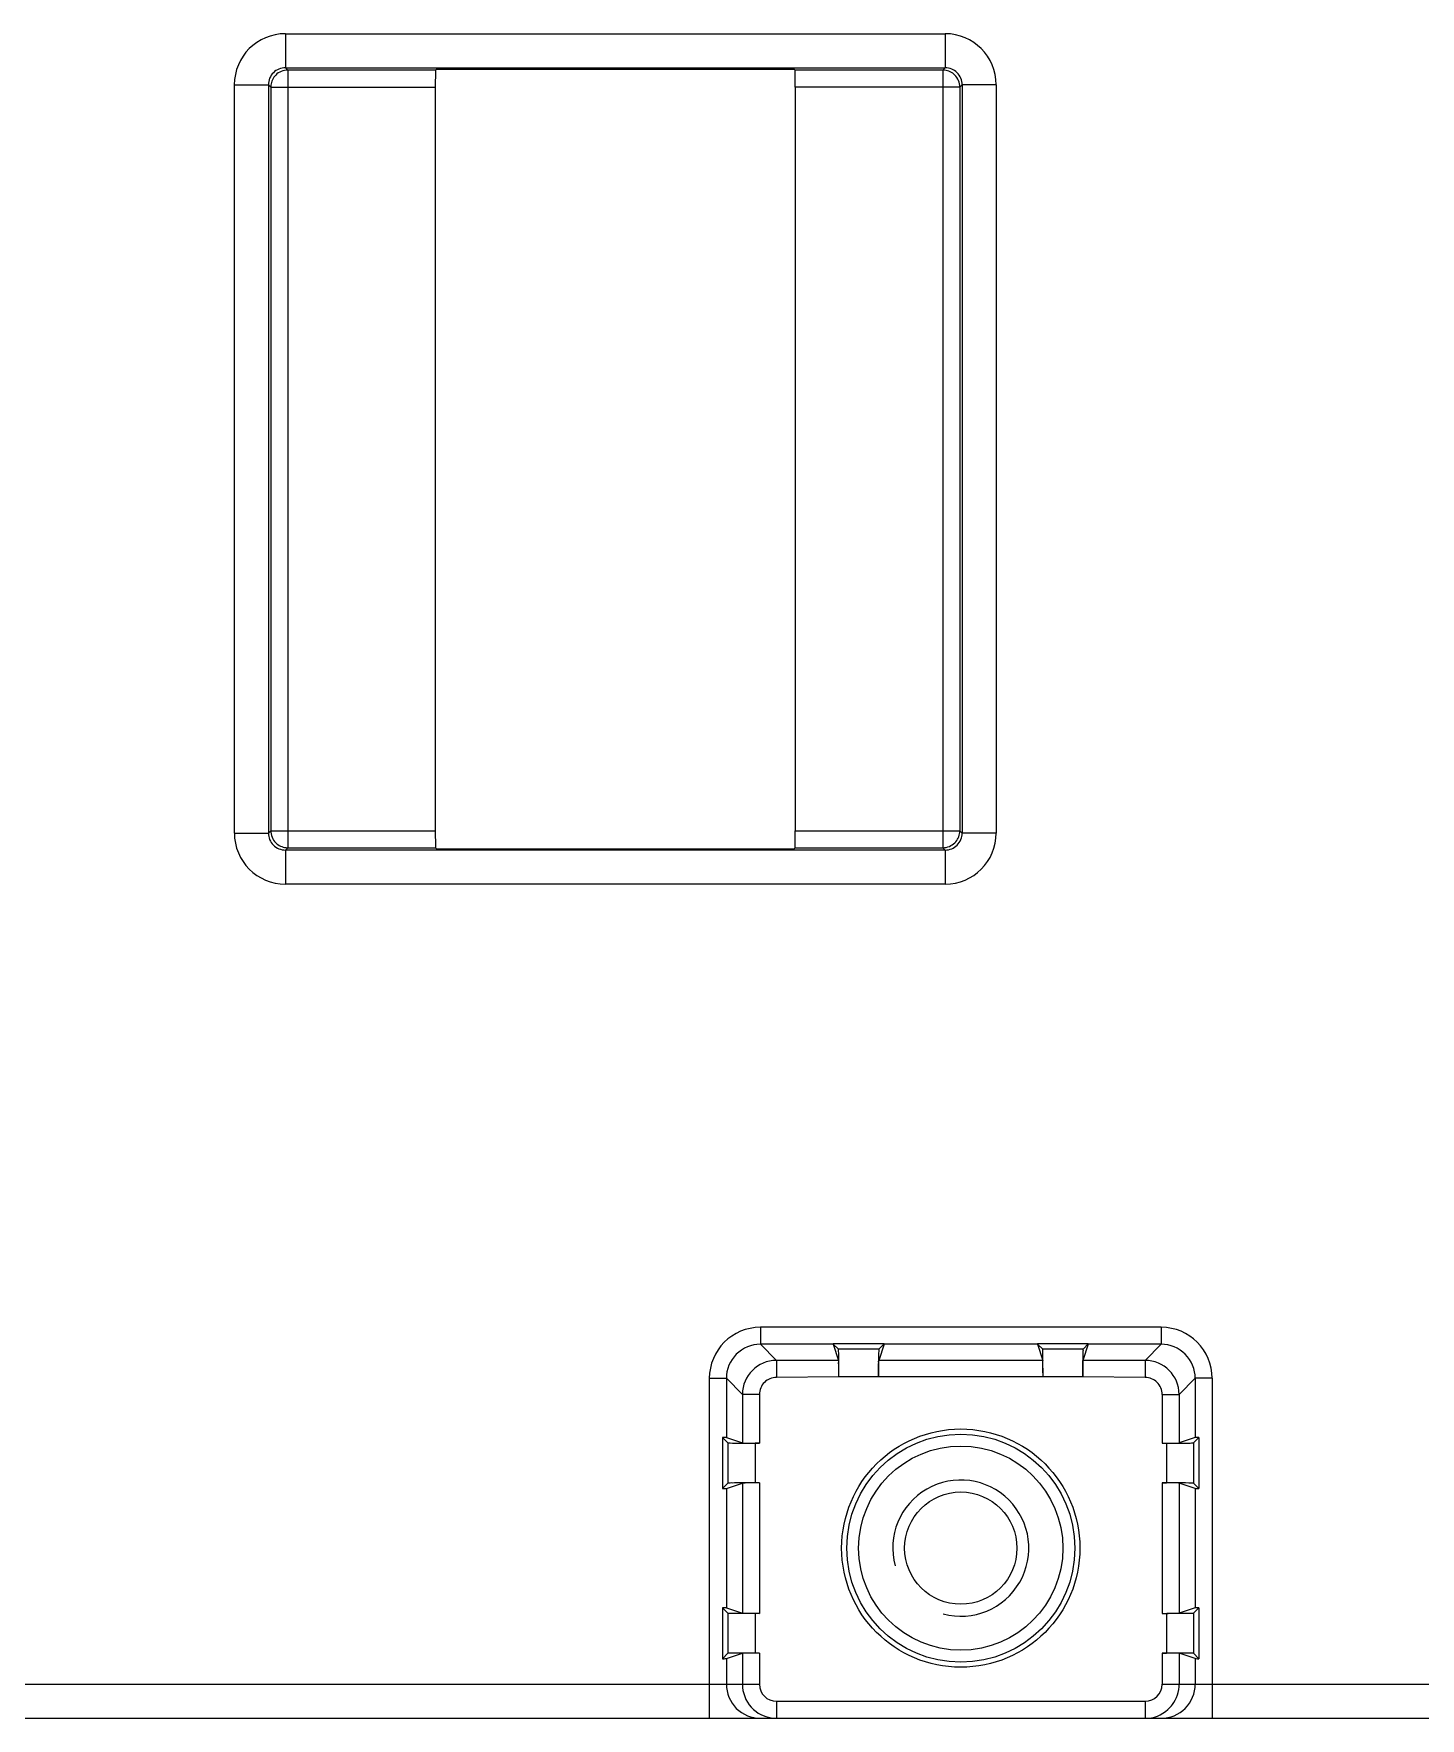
# Model space of a CAD drawing. Header units: millimetres. Extents: x 33157 to 59611, y -29750 to 1750.
# Drawn here: x 55005.77 to 55046.5, y 208.67 to 258.16 of the extents above; entities that cross this region are included whole.
import ezdxf

# ---------------------------------------------------------------- set-up
doc = ezdxf.new("R2010")
doc.units = ezdxf.units.MM
doc.layers.add('layer 1', color=7, linetype='Continuous', lineweight=18)

msp = doc.modelspace()

# ---------------------------------------------------------------- linework, layer by layer
at = {"layer": 'layer 1', "lineweight": 9}
for p, q in [((55013.163, 258.157), (55013.163, 258.157)), ((55013.163, 258.157), (55013.163, 257.157)), ((55032.546, 258.157), (55032.546, 258.157)), ((55032.546, 258.157), (55032.546, 258.157)), ((55032.546, 258.157), (55032.546, 257.157)), ((55013.232, 257.089), (55013.232, 257.089)), ((55013.232, 257.089), (55013.232, 234.243)), ((55017.572, 257.089), (55017.572, 257.089)), ((55017.603, 257.12), (55017.603, 257.12)), ((55028.107, 257.12), (55028.107, 257.12)), ((55032.478, 257.089), (55032.478, 257.089)), ((55032.478, 257.089), (55032.478, 257.089)), ((55032.478, 257.089), (55032.478, 234.243)), ((55032.546, 257.157), (55032.546, 257.157)), ((55032.546, 257.157), (55032.546, 257.157)), ((55011.663, 256.657), (55011.663, 256.657)), ((55011.663, 256.657), (55011.663, 234.675)), ((55012.663, 256.657), (55012.663, 256.657)), ((55012.663, 256.657), (55012.663, 234.675)), ((55012.663, 256.657), (55012.663, 256.657)), ((55012.732, 256.589), (55012.732, 256.589)), ((55012.732, 256.589), (55012.732, 234.743)), ((55017.568, 256.589), (55017.568, 256.589)), ((55017.568, 256.589), (55017.568, 256.589)), ((55017.568, 256.589), (55017.568, 234.743)), ((55028.142, 256.589), (55028.142, 256.589)), ((55028.142, 256.589), (55028.142, 234.743)), ((55032.978, 256.589), (55032.978, 256.589)), ((55032.978, 256.589), (55032.978, 256.589)), ((55032.978, 256.589), (55032.978, 234.743)), ((55033.046, 256.657), (55033.046, 256.657)), ((55033.046, 256.657), (55033.046, 234.675)), ((55033.046, 256.657), (55033.046, 256.657)), ((55034.046, 256.657), (55034.046, 256.657)), ((55034.046, 256.657), (55034.046, 256.657)), ((55034.046, 256.657), (55034.046, 234.675)), ((55012.663, 234.675), (55012.663, 234.675)), ((55012.732, 234.743), (55012.732, 234.743)), ((55017.568, 234.743), (55017.568, 234.743)), ((55032.978, 234.743), (55032.978, 234.743)), ((55034.046, 234.675), (55034.046, 234.675)), ((55013.163, 234.175), (55013.163, 234.175)), ((55013.163, 234.175), (55013.163, 233.175)), ((55013.232, 234.243), (55013.232, 234.243)), ((55017.572, 234.243), (55017.572, 234.243)), ((55028.107, 234.212), (55028.107, 234.212)), ((55028.137, 234.243), (55028.137, 234.243)), ((55032.478, 234.243), (55032.478, 234.243)), ((55032.546, 234.175), (55032.546, 234.175)), ((55032.546, 234.175), (55032.546, 234.175)), ((55032.546, 234.175), (55032.546, 233.175)), ((55032.546, 233.175), (55032.546, 233.175)), ((55027.117, 220.153), (55027.117, 220.153)), ((55027.117, 220.153), (55027.117, 219.653)), ((55038.892, 220.153), (55038.892, 220.153)), ((55038.892, 220.153), (55038.892, 220.153)), ((55038.892, 220.153), (55038.892, 219.653)), ((55029.259, 219.653), (55029.259, 219.653)), ((55030.596, 219.507), (55030.596, 219.507)), ((55030.751, 219.663), (55030.751, 219.663)), ((55030.751, 219.663), (55030.751, 219.663)), ((55030.751, 219.653), (55030.751, 219.653)), ((55035.259, 219.653), (55035.259, 219.653)), ((55036.596, 219.507), (55036.596, 219.507)), ((55036.751, 219.663), (55036.751, 219.663)), ((55036.751, 219.663), (55036.751, 219.663)), ((55036.751, 219.653), (55036.751, 219.653)), ((55038.892, 219.653), (55038.892, 219.653)), ((55038.892, 219.653), (55038.892, 219.653)), ((55027.589, 219.181), (55027.589, 219.181)), ((55027.589, 219.181), (55027.589, 218.681)), ((55029.416, 219.181), (55029.416, 219.181)), ((55035.416, 219.181), (55035.416, 219.181)), ((55038.42, 219.181), (55038.42, 219.181)), ((55038.42, 219.181), (55038.42, 219.181)), ((55038.42, 219.181), (55038.42, 218.681)), ((55025.618, 218.654), (55025.618, 218.654)), ((55025.618, 218.654), (55025.618, 208.666)), ((55026.118, 218.654), (55026.118, 218.654)), ((55026.118, 218.654), (55026.118, 218.654)), ((55026.118, 218.654), (55026.118, 216.912)), ((55029.421, 218.694), (55029.421, 218.694)), ((55036.589, 218.694), (55036.589, 218.694)), ((55039.892, 218.654), (55039.892, 218.654)), ((55039.892, 218.654), (55039.892, 216.912)), ((55039.892, 218.654), (55039.892, 218.654)), ((55040.392, 218.654), (55040.392, 218.654)), ((55040.392, 218.654), (55040.392, 218.654)), ((55040.392, 218.654), (55040.392, 208.666)), ((55026.59, 218.182), (55026.59, 218.182)), ((55026.59, 218.182), (55026.59, 216.755)), ((55027.089, 218.182), (55027.089, 218.182)), ((55027.089, 218.182), (55027.089, 218.182)), ((55027.089, 218.182), (55027.089, 216.75)), ((55038.92, 218.182), (55038.92, 218.182)), ((55038.92, 218.182), (55038.92, 216.75)), ((55039.42, 218.182), (55039.42, 218.182)), ((55039.42, 218.182), (55039.42, 218.182)), ((55039.42, 218.182), (55039.42, 216.755)), ((55026.006, 216.914), (55026.006, 216.914)), ((55026.006, 216.914), (55026.006, 215.418)), ((55039.892, 216.912), (55039.892, 216.912)), ((55040.003, 216.914), (55040.003, 216.914)), ((55040.003, 216.914), (55040.003, 215.418)), ((55040.003, 216.914), (55040.003, 216.914)), ((55026.164, 216.757), (55026.164, 216.757)), ((55026.164, 216.757), (55026.164, 215.575)), ((55026.964, 216.75), (55026.964, 216.75)), ((55026.964, 216.75), (55026.964, 215.582)), ((55027.089, 216.75), (55027.089, 216.75)), ((55039.046, 216.75), (55039.046, 216.75)), ((55039.046, 216.75), (55039.046, 215.582)), ((55039.046, 216.75), (55039.046, 216.75)), ((55039.846, 216.757), (55039.846, 216.757)), ((55039.846, 216.757), (55039.846, 215.575)), ((55026.118, 215.42), (55026.118, 215.42)), ((55026.118, 215.42), (55026.118, 211.912)), ((55026.164, 215.575), (55026.164, 215.575)), ((55026.59, 215.578), (55026.59, 215.578)), ((55026.59, 215.578), (55026.59, 211.755)), ((55026.59, 215.578), (55026.59, 215.578)), ((55027.089, 215.582), (55027.089, 215.582)), ((55027.089, 215.582), (55027.089, 211.75)), ((55027.089, 215.582), (55027.089, 215.582)), ((55038.92, 215.582), (55038.92, 215.582)), ((55038.92, 215.582), (55038.92, 211.75)), ((55039.046, 215.582), (55039.046, 215.582)), ((55039.42, 215.578), (55039.42, 215.578)), ((55039.42, 215.578), (55039.42, 211.755)), ((55039.892, 215.42), (55039.892, 215.42)), ((55039.892, 215.42), (55039.892, 211.912)), ((55026.006, 211.914), (55026.006, 211.914)), ((55026.006, 211.914), (55026.006, 210.418)), ((55039.892, 211.912), (55039.892, 211.912)), ((55040.003, 211.914), (55040.003, 211.914)), ((55040.003, 211.914), (55040.003, 210.418)), ((55040.003, 211.914), (55040.003, 211.914)), ((55026.164, 211.757), (55026.164, 211.757)), ((55026.164, 211.757), (55026.164, 210.575)), ((55026.964, 211.75), (55026.964, 211.75)), ((55026.964, 211.75), (55026.964, 210.582)), ((55027.089, 211.75), (55027.089, 211.75)), ((55039.046, 211.75), (55039.046, 211.75)), ((55039.046, 211.75), (55039.046, 210.582)), ((55039.046, 211.75), (55039.046, 211.75)), ((55039.846, 211.757), (55039.846, 211.757)), ((55039.846, 211.757), (55039.846, 210.575)), ((55026.118, 210.42), (55026.118, 210.42)), ((55026.118, 210.42), (55026.118, 209.666)), ((55026.164, 210.575), (55026.164, 210.575)), ((55026.59, 210.578), (55026.59, 210.578)), ((55026.59, 210.578), (55026.59, 209.666)), ((55026.59, 210.578), (55026.59, 210.578)), ((55027.089, 210.582), (55027.089, 210.582)), ((55027.089, 210.582), (55027.089, 209.666)), ((55027.089, 210.582), (55027.089, 210.582)), ((55038.92, 210.582), (55038.92, 210.582)), ((55038.92, 210.582), (55038.92, 209.666)), ((55039.046, 210.582), (55039.046, 210.582)), ((55039.42, 210.578), (55039.42, 210.578)), ((55039.42, 210.578), (55039.42, 209.666)), ((55039.892, 210.42), (55039.892, 210.42)), ((55039.892, 210.42), (55039.892, 209.666)), ((55027.089, 209.666), (55027.089, 209.666)), ((55027.59, 209.166), (55027.59, 209.166)), ((55027.59, 209.166), (55027.59, 208.666)), ((55038.42, 209.166), (55038.42, 209.166)), ((55038.42, 209.166), (55038.42, 209.166)), ((55038.42, 209.166), (55038.42, 208.666))]:
    msp.add_line(p, q, dxfattribs=at)
for points in [[(55013.163, 258.157), (55012.335, 258.157), (55011.664, 257.486), (55011.663, 256.657)], [(55013.163, 258.157), (55013.163, 258.157), (55032.546, 258.157), (55032.546, 258.157)], [(55034.046, 256.657), (55034.046, 257.486), (55033.375, 258.157), (55032.546, 258.157)], [(55012.878, 256.943), (55012.8, 256.864), (55012.746, 256.753), (55012.735, 256.643)], [(55013.232, 257.089), (55013.104, 257.089), (55012.968, 257.033), (55012.878, 256.943)], [(55013.163, 257.157), (55013.163, 257.157), (55032.546, 257.157), (55032.546, 257.157)], [(55013.232, 257.089), (55013.232, 257.089), (55013.163, 257.157), (55013.163, 257.157)], [(55017.572, 257.089), (55017.572, 257.089), (55013.232, 257.089), (55013.232, 257.089)], [(55017.603, 257.12), (55017.603, 257.12), (55028.107, 257.12), (55028.107, 257.12)], [(55017.572, 257.089), (55017.57, 257.087), (55017.568, 256.864), (55017.568, 256.589)], [(55017.572, 257.089), (55017.572, 257.089), (55017.603, 257.12), (55017.603, 257.12)], [(55028.137, 257.089), (55028.137, 257.089), (55028.107, 257.12), (55028.107, 257.12)], [(55032.478, 257.089), (55032.478, 257.089), (55028.137, 257.089), (55028.137, 257.089)], [(55028.142, 256.589), (55028.142, 256.864), (55028.14, 257.087), (55028.137, 257.089)], [(55032.546, 257.157), (55032.546, 257.157), (55032.478, 257.089), (55032.478, 257.089)], [(55032.531, 257.086), (55032.514, 257.088), (55032.496, 257.089), (55032.478, 257.089)], [(55032.832, 256.943), (55032.753, 257.021), (55032.642, 257.074), (55032.531, 257.086)], [(55032.978, 256.589), (55032.978, 256.717), (55032.922, 256.853), (55032.832, 256.943)], [(55011.663, 256.657), (55011.663, 256.657), (55012.663, 256.657), (55012.663, 256.657)], [(55012.732, 256.589), (55012.732, 256.589), (55012.663, 256.657), (55012.663, 256.657)], [(55012.732, 256.589), (55012.732, 256.589), (55017.568, 256.589), (55017.568, 256.589)], [(55012.735, 256.643), (55012.733, 256.625), (55012.732, 256.607), (55012.732, 256.589)], [(55032.978, 256.589), (55032.978, 256.589), (55028.142, 256.589), (55028.142, 256.589)], [(55033.046, 256.657), (55033.046, 256.657), (55032.978, 256.589), (55032.978, 256.589)], [(55034.046, 256.657), (55034.046, 256.657), (55033.046, 256.657), (55033.046, 256.657)], [(55011.663, 234.675), (55011.663, 234.675), (55012.663, 234.675), (55012.663, 234.675)], [(55011.664, 234.675), (55011.664, 233.846), (55012.335, 233.175), (55013.163, 233.175)], [(55012.732, 234.743), (55012.732, 234.743), (55012.663, 234.675), (55012.663, 234.675)], [(55012.732, 234.743), (55012.732, 234.743), (55017.568, 234.743), (55017.568, 234.743)], [(55012.732, 234.743), (55012.732, 234.615), (55012.788, 234.48), (55012.878, 234.389)], [(55017.568, 234.743), (55017.568, 234.468), (55017.57, 234.245), (55017.572, 234.243)], [(55028.142, 234.743), (55028.142, 234.743), (55032.978, 234.743), (55032.978, 234.743)], [(55028.137, 234.243), (55028.14, 234.245), (55028.142, 234.468), (55028.142, 234.743)], [(55032.546, 233.175), (55033.375, 233.175), (55034.046, 233.846), (55034.046, 234.675)], [(55032.832, 234.389), (55032.91, 234.468), (55032.963, 234.579), (55032.975, 234.69)], [(55032.975, 234.69), (55032.977, 234.707), (55032.978, 234.725), (55032.978, 234.743)], [(55032.978, 234.743), (55032.978, 234.743), (55033.046, 234.675), (55033.046, 234.675)], [(55034.046, 234.675), (55034.046, 234.675), (55033.046, 234.675), (55033.046, 234.675)], [(55012.878, 234.389), (55012.957, 234.311), (55013.068, 234.258), (55013.178, 234.246)], [(55032.546, 234.175), (55032.546, 234.175), (55013.163, 234.175), (55013.163, 234.175)], [(55013.232, 234.243), (55013.232, 234.243), (55013.163, 234.175), (55013.163, 234.175)], [(55013.178, 234.246), (55013.196, 234.244), (55013.214, 234.243), (55013.232, 234.243)], [(55013.232, 234.243), (55013.232, 234.243), (55017.572, 234.243), (55017.572, 234.243)], [(55017.603, 234.212), (55017.603, 234.212), (55028.107, 234.212), (55028.107, 234.212)], [(55017.572, 234.243), (55017.572, 234.243), (55017.603, 234.212), (55017.603, 234.212)], [(55028.137, 234.243), (55028.137, 234.243), (55028.107, 234.212), (55028.107, 234.212)], [(55028.137, 234.243), (55028.137, 234.243), (55032.478, 234.243), (55032.478, 234.243)], [(55032.478, 234.243), (55032.606, 234.243), (55032.741, 234.299), (55032.832, 234.389)], [(55032.478, 234.243), (55032.478, 234.243), (55032.546, 234.175), (55032.546, 234.175)], [(55032.546, 233.175), (55032.546, 233.175), (55013.163, 233.175), (55013.163, 233.175)], [(55027.117, 220.153), (55026.289, 220.153), (55025.618, 219.482), (55025.618, 218.654)], [(55038.892, 220.153), (55038.892, 220.153), (55027.117, 220.153), (55027.117, 220.153)], [(55040.392, 218.654), (55040.392, 219.482), (55039.721, 220.153), (55038.892, 220.153)], [(55029.259, 219.653), (55029.259, 219.653), (55027.117, 219.653), (55027.117, 219.653)], [(55027.589, 219.181), (55027.589, 219.181), (55027.117, 219.653), (55027.117, 219.653)], [(55030.751, 219.663), (55030.751, 219.663), (55029.258, 219.663), (55029.258, 219.663)], [(55029.259, 219.662), (55029.259, 219.662), (55029.258, 219.663), (55029.258, 219.663)], [(55029.414, 219.507), (55029.414, 219.507), (55029.259, 219.658), (55029.259, 219.658)], [(55029.259, 219.653), (55029.259, 219.653), (55029.416, 219.181), (55029.416, 219.181)], [(55030.596, 219.507), (55030.596, 219.507), (55029.414, 219.507), (55029.414, 219.507)], [(55030.751, 219.653), (55030.751, 219.653), (55030.593, 219.181), (55030.593, 219.181)], [(55030.596, 219.507), (55030.596, 219.507), (55030.751, 219.663), (55030.751, 219.663)], [(55035.259, 219.653), (55035.259, 219.653), (55030.751, 219.653), (55030.751, 219.653)], [(55036.751, 219.663), (55036.751, 219.663), (55035.258, 219.663), (55035.258, 219.663)], [(55035.259, 219.662), (55035.259, 219.662), (55035.258, 219.663), (55035.258, 219.663)], [(55035.414, 219.507), (55035.414, 219.507), (55035.259, 219.658), (55035.259, 219.658)], [(55035.259, 219.653), (55035.259, 219.653), (55035.416, 219.181), (55035.416, 219.181)], [(55036.596, 219.507), (55036.596, 219.507), (55035.414, 219.507), (55035.414, 219.507)], [(55036.751, 219.653), (55036.751, 219.653), (55036.593, 219.181), (55036.593, 219.181)], [(55036.596, 219.507), (55036.596, 219.507), (55036.751, 219.663), (55036.751, 219.663)], [(55038.892, 219.653), (55038.892, 219.653), (55036.751, 219.653), (55036.751, 219.653)], [(55038.42, 219.181), (55038.42, 219.181), (55038.892, 219.653), (55038.892, 219.653)], [(55027.589, 219.181), (55027.037, 219.181), (55026.59, 218.734), (55026.59, 218.182)], [(55029.416, 219.181), (55029.416, 219.181), (55027.589, 219.181), (55027.589, 219.181)], [(55035.416, 219.181), (55035.416, 219.181), (55030.593, 219.181), (55030.593, 219.181)], [(55038.42, 219.181), (55038.42, 219.181), (55036.593, 219.181), (55036.593, 219.181)], [(55039.42, 218.182), (55039.42, 218.734), (55038.972, 219.181), (55038.42, 219.181)], [(55025.618, 218.654), (55025.618, 218.654), (55026.118, 218.654), (55026.118, 218.654)], [(55026.59, 218.182), (55026.59, 218.182), (55026.118, 218.654), (55026.118, 218.654)], [(55029.421, 218.694), (55029.421, 218.694), (55027.589, 218.681), (55027.589, 218.681)], [(55036.589, 218.694), (55036.589, 218.694), (55029.421, 218.694), (55029.421, 218.694)], [(55038.42, 218.681), (55038.42, 218.681), (55036.589, 218.694), (55036.589, 218.694)], [(55039.42, 218.182), (55039.42, 218.182), (55039.892, 218.654), (55039.892, 218.654)], [(55040.392, 218.654), (55040.392, 218.654), (55039.892, 218.654), (55039.892, 218.654)], [(55027.089, 218.182), (55027.089, 218.182), (55026.59, 218.182), (55026.59, 218.182)], [(55038.92, 218.182), (55038.92, 218.182), (55039.42, 218.182), (55039.42, 218.182)], [(55026.164, 216.757), (55026.164, 216.757), (55026.006, 216.914), (55026.006, 216.914)], [(55026.118, 216.912), (55026.115, 216.913), (55026.076, 216.914), (55026.006, 216.914)], [(55026.118, 216.912), (55026.118, 216.912), (55026.59, 216.755), (55026.59, 216.755)], [(55039.892, 216.912), (55039.892, 216.912), (55039.42, 216.755), (55039.42, 216.755)], [(55039.846, 216.757), (55039.846, 216.757), (55040.003, 216.914), (55040.003, 216.914)], [(55040.003, 216.914), (55039.934, 216.914), (55039.895, 216.913), (55039.892, 216.912)], [(55026.164, 216.757), (55026.168, 216.753), (55026.525, 216.75), (55026.964, 216.75)], [(55026.59, 216.755), (55026.597, 216.752), (55026.818, 216.75), (55027.089, 216.75)], [(55027.089, 216.75), (55027.089, 216.75), (55026.964, 216.75), (55026.964, 216.75)], [(55038.92, 216.75), (55038.92, 216.75), (55039.046, 216.75), (55039.046, 216.75)], [(55026.164, 215.575), (55026.164, 215.575), (55026.006, 215.418), (55026.006, 215.418)], [(55026.006, 215.418), (55026.076, 215.418), (55026.115, 215.419), (55026.118, 215.42)], [(55026.118, 215.42), (55026.118, 215.42), (55026.59, 215.578), (55026.59, 215.578)], [(55027.089, 215.582), (55027.089, 215.582), (55026.964, 215.582), (55026.964, 215.582)], [(55038.92, 215.582), (55038.92, 215.582), (55039.046, 215.582), (55039.046, 215.582)], [(55039.42, 215.578), (55039.413, 215.58), (55039.191, 215.582), (55038.92, 215.582)], [(55039.846, 215.575), (55039.842, 215.579), (55039.485, 215.582), (55039.046, 215.582)], [(55039.892, 215.42), (55039.892, 215.42), (55039.42, 215.578), (55039.42, 215.578)], [(55039.846, 215.575), (55039.846, 215.575), (55040.003, 215.418), (55040.003, 215.418)], [(55039.892, 215.42), (55039.895, 215.419), (55039.934, 215.418), (55040.003, 215.418)], [(55026.164, 211.757), (55026.164, 211.757), (55026.006, 211.914), (55026.006, 211.914)], [(55026.118, 211.912), (55026.115, 211.913), (55026.076, 211.914), (55026.006, 211.914)], [(55026.118, 211.912), (55026.118, 211.912), (55026.59, 211.755), (55026.59, 211.755)], [(55039.892, 211.912), (55039.892, 211.912), (55039.42, 211.755), (55039.42, 211.755)], [(55039.846, 211.757), (55039.846, 211.757), (55040.003, 211.914), (55040.003, 211.914)], [(55040.003, 211.914), (55039.934, 211.914), (55039.895, 211.913), (55039.892, 211.912)], [(55026.164, 211.757), (55026.168, 211.753), (55026.525, 211.75), (55026.964, 211.75)], [(55026.59, 211.755), (55026.597, 211.752), (55026.818, 211.75), (55027.089, 211.75)], [(55027.089, 211.75), (55027.089, 211.75), (55026.964, 211.75), (55026.964, 211.75)], [(55038.92, 211.75), (55038.92, 211.75), (55039.046, 211.75), (55039.046, 211.75)], [(55026.164, 210.575), (55026.164, 210.575), (55026.006, 210.418), (55026.006, 210.418)], [(55026.006, 210.418), (55026.076, 210.418), (55026.115, 210.419), (55026.118, 210.42)], [(55026.118, 210.42), (55026.118, 210.42), (55026.59, 210.578), (55026.59, 210.578)], [(55027.089, 210.582), (55027.089, 210.582), (55026.964, 210.582), (55026.964, 210.582)], [(55038.92, 210.582), (55038.92, 210.582), (55039.046, 210.582), (55039.046, 210.582)], [(55039.42, 210.578), (55039.413, 210.58), (55039.191, 210.582), (55038.92, 210.582)], [(55039.846, 210.575), (55039.842, 210.579), (55039.485, 210.582), (55039.046, 210.582)], [(55039.892, 210.42), (55039.892, 210.42), (55039.42, 210.578), (55039.42, 210.578)], [(55039.846, 210.575), (55039.846, 210.575), (55040.003, 210.418), (55040.003, 210.418)], [(55039.892, 210.42), (55039.895, 210.419), (55039.934, 210.418), (55040.003, 210.418)], [(54993.92, 209.666), (54993.92, 209.666), (55027.089, 209.666), (55027.089, 209.666)], [(55026.118, 209.666), (55026.118, 209.401), (55026.223, 209.147), (55026.41, 208.959)], [(55026.59, 209.666), (55026.59, 209.418), (55026.682, 209.178), (55026.849, 208.994)], [(55027.089, 209.666), (55027.089, 209.39), (55027.313, 209.166), (55027.59, 209.166)], [(55038.42, 209.166), (55038.696, 209.166), (55038.92, 209.39), (55038.92, 209.666)], [(55038.92, 209.666), (55038.92, 209.666), (55072.089, 209.666), (55072.089, 209.666)], [(55039.221, 209.068), (55039.347, 209.236), (55039.42, 209.456), (55039.42, 209.666)], [(55039.599, 208.959), (55039.787, 209.147), (55039.892, 209.401), (55039.892, 209.666)], [(55026.41, 208.959), (55026.598, 208.771), (55026.852, 208.666), (55027.117, 208.666)], [(55026.849, 208.994), (55026.892, 208.946), (55026.94, 208.903), (55026.992, 208.865)], [(55026.992, 208.865), (55027.16, 208.739), (55027.38, 208.666), (55027.59, 208.666)], [(55027.59, 209.166), (55027.59, 209.166), (55038.42, 209.166), (55038.42, 209.166)], [(55038.42, 208.666), (55038.669, 208.666), (55038.908, 208.759), (55039.092, 208.926)], [(55038.892, 208.666), (55039.158, 208.666), (55039.412, 208.771), (55039.599, 208.959)], [(55039.092, 208.926), (55039.14, 208.969), (55039.183, 209.017), (55039.221, 209.068)], [(54903.505, 208.666), (54903.505, 208.666), (55189.504, 208.666), (55189.504, 208.666)]]:
    msp.add_open_spline(points, degree=3, dxfattribs=at)
for points, knots in [([(55013.163, 257.157), (55013.031, 257.157), (55012.904, 257.105), (55012.81, 257.011), (55012.716, 256.917), (55012.663, 256.79), (55012.663, 256.657)], [0, 0, 0, 0, 171312.432656, 171312.432656, 171312.432656, 342624.865312, 342624.865312, 342624.865312, 342624.865312]), ([(55033.046, 256.657), (55033.046, 256.79), (55032.993, 256.917), (55032.9, 257.011), (55032.806, 257.105), (55032.679, 257.157), (55032.546, 257.157)], [0, 0, 0, 0, 171375.085858, 171375.085858, 171375.085858, 342750.171717, 342750.171717, 342750.171717, 342750.171717]), ([(55012.663, 234.675), (55012.663, 234.542), (55012.716, 234.415), (55012.81, 234.321), (55012.904, 234.227), (55013.031, 234.175), (55013.163, 234.175)], [0, 0, 0, 0, 171347.544947, 171347.544947, 171347.544947, 342695.089893, 342695.089893, 342695.089893, 342695.089893]), ([(55032.546, 234.175), (55032.679, 234.175), (55032.806, 234.227), (55032.9, 234.321), (55032.993, 234.415), (55033.046, 234.542), (55033.046, 234.675)], [0, 0, 0, 0, 171410.198184, 171410.198184, 171410.198184, 342820.396367, 342820.396367, 342820.396367, 342820.396367]), ([(55027.117, 219.653), (55026.852, 219.653), (55026.598, 219.548), (55026.41, 219.361), (55026.223, 219.173), (55026.117, 218.919), (55026.118, 218.654)], [0, 0, 0, 0, 171412.868003, 171412.868003, 171412.868003, 342825.736006, 342825.736006, 342825.736006, 342825.736006]), ([(55029.421, 218.694), (55029.421, 218.797), (55029.421, 218.9), (55029.42, 219.003), (55029.42, 219.05), (55029.42, 219.096), (55029.419, 219.143), (55029.419, 219.184), (55029.419, 219.225), (55029.419, 219.266), (55029.418, 219.3), (55029.417, 219.333), (55029.418, 219.367), (55029.418, 219.393), (55029.419, 219.419), (55029.416, 219.443), (55029.415, 219.458), (55029.412, 219.473), (55029.415, 219.49), (55029.416, 219.497), (55029.418, 219.503), (55029.414, 219.507)], [0, 0, 0, 0, 143699.45104, 143699.45104, 143699.45104, 287398.90208, 287398.90208, 287398.90208, 431098.35312, 431098.35312, 431098.35312, 574797.80416, 574797.80416, 574797.80416, 718497.2552, 718497.2552, 718497.2552, 862196.70624, 862196.70624, 862196.70624, 1005896.157281, 1005896.157281, 1005896.157281, 1005896.157281]), ([(55030.596, 219.507), (55030.592, 219.503), (55030.594, 219.497), (55030.595, 219.49), (55030.597, 219.473), (55030.595, 219.458), (55030.593, 219.443), (55030.591, 219.419), (55030.592, 219.393), (55030.592, 219.367), (55030.592, 219.333), (55030.591, 219.3), (55030.591, 219.266), (55030.59, 219.225), (55030.59, 219.184), (55030.59, 219.143), (55030.59, 219.096), (55030.59, 219.05), (55030.589, 219.003), (55030.589, 218.9), (55030.589, 218.797), (55030.589, 218.694)], [0, 0, 0, 0, 143702.726248, 143702.726248, 143702.726248, 287405.452497, 287405.452497, 287405.452497, 431108.178745, 431108.178745, 431108.178745, 574810.904993, 574810.904993, 574810.904993, 718513.631242, 718513.631242, 718513.631242, 862216.35749, 862216.35749, 862216.35749, 1005919.083738, 1005919.083738, 1005919.083738, 1005919.083738]), ([(55035.421, 218.694), (55035.421, 218.797), (55035.421, 218.9), (55035.42, 219.003), (55035.42, 219.05), (55035.42, 219.096), (55035.419, 219.143), (55035.419, 219.184), (55035.419, 219.225), (55035.419, 219.266), (55035.418, 219.3), (55035.417, 219.333), (55035.418, 219.367), (55035.418, 219.393), (55035.419, 219.419), (55035.416, 219.443), (55035.415, 219.458), (55035.412, 219.473), (55035.415, 219.49), (55035.416, 219.497), (55035.418, 219.503), (55035.414, 219.507)], [0, 0, 0, 0, 143715.148418, 143715.148418, 143715.148418, 287430.296836, 287430.296836, 287430.296836, 431145.445255, 431145.445255, 431145.445255, 574860.593673, 574860.593673, 574860.593673, 718575.742091, 718575.742091, 718575.742091, 862290.890509, 862290.890509, 862290.890509, 1006006.038927, 1006006.038927, 1006006.038927, 1006006.038927]), ([(55036.596, 219.507), (55036.592, 219.503), (55036.594, 219.497), (55036.595, 219.49), (55036.597, 219.473), (55036.595, 219.458), (55036.593, 219.443), (55036.591, 219.419), (55036.592, 219.393), (55036.592, 219.367), (55036.592, 219.333), (55036.591, 219.3), (55036.591, 219.266), (55036.59, 219.225), (55036.59, 219.184), (55036.59, 219.143), (55036.59, 219.096), (55036.59, 219.05), (55036.589, 219.003), (55036.589, 218.9), (55036.589, 218.797), (55036.589, 218.694)], [0, 0, 0, 0, 143718.423626, 143718.423626, 143718.423626, 287436.847253, 287436.847253, 287436.847253, 431155.270879, 431155.270879, 431155.270879, 574873.694505, 574873.694505, 574873.694505, 718592.118132, 718592.118132, 718592.118132, 862310.541758, 862310.541758, 862310.541758, 1006028.965384, 1006028.965384, 1006028.965384, 1006028.965384]), ([(55039.892, 218.654), (55039.892, 218.919), (55039.787, 219.173), (55039.599, 219.361), (55039.412, 219.548), (55039.158, 219.653), (55038.892, 219.653)], [0, 0, 0, 0, 171453.928915, 171453.928915, 171453.928915, 342907.857831, 342907.857831, 342907.857831, 342907.857831]), ([(55029.421, 218.694), (55029.421, 218.756), (55029.42, 218.817), (55029.42, 218.879), (55029.42, 218.931), (55029.421, 218.983), (55029.419, 219.035), (55029.418, 219.07), (55029.415, 219.105), (55029.418, 219.141), (55029.419, 219.155), (55029.421, 219.169), (55029.416, 219.181)], [0, 0, 0, 0, 152006.128891, 152006.128891, 152006.128891, 304012.257782, 304012.257782, 304012.257782, 456018.386673, 456018.386673, 456018.386673, 608024.515563, 608024.515563, 608024.515563, 608024.515563]), ([(55030.589, 218.694), (55030.589, 218.756), (55030.59, 218.817), (55030.589, 218.879), (55030.589, 218.931), (55030.588, 218.983), (55030.59, 219.035), (55030.592, 219.07), (55030.594, 219.105), (55030.592, 219.141), (55030.591, 219.155), (55030.589, 219.169), (55030.593, 219.181)], [0, 0, 0, 0, 152009.369724, 152009.369724, 152009.369724, 304018.739448, 304018.739448, 304018.739448, 456028.109172, 456028.109172, 456028.109172, 608037.478896, 608037.478896, 608037.478896, 608037.478896]), ([(55035.421, 218.694), (55035.421, 218.756), (55035.42, 218.817), (55035.42, 218.879), (55035.42, 218.931), (55035.421, 218.983), (55035.419, 219.035), (55035.418, 219.07), (55035.415, 219.105), (55035.418, 219.141), (55035.419, 219.155), (55035.421, 219.169), (55035.416, 219.181)], [0, 0, 0, 0, 152022.735399, 152022.735399, 152022.735399, 304045.470797, 304045.470797, 304045.470797, 456068.206196, 456068.206196, 456068.206196, 608090.941594, 608090.941594, 608090.941594, 608090.941594]), ([(55036.589, 218.694), (55036.589, 218.756), (55036.59, 218.817), (55036.589, 218.879), (55036.589, 218.931), (55036.588, 218.983), (55036.59, 219.035), (55036.592, 219.07), (55036.594, 219.105), (55036.592, 219.141), (55036.591, 219.155), (55036.589, 219.169), (55036.593, 219.181)], [0, 0, 0, 0, 152025.976232, 152025.976232, 152025.976232, 304051.952463, 304051.952463, 304051.952463, 456077.928695, 456077.928695, 456077.928695, 608103.904927, 608103.904927, 608103.904927, 608103.904927]), ([(55027.589, 218.681), (55027.457, 218.682), (55027.33, 218.629), (55027.236, 218.535), (55027.142, 218.441), (55027.089, 218.314), (55027.089, 218.182)], [0, 0, 0, 0, 171417.135057, 171417.135057, 171417.135057, 342834.270115, 342834.270115, 342834.270115, 342834.270115]), ([(55038.92, 218.182), (55038.92, 218.314), (55038.868, 218.441), (55038.774, 218.535), (55038.68, 218.629), (55038.553, 218.682), (55038.42, 218.681)], [0, 0, 0, 0, 171453.095544, 171453.095544, 171453.095544, 342906.191089, 342906.191089, 342906.191089, 342906.191089]), ([(55036.505, 213.666), (55036.505, 215.599), (55034.938, 217.166), (55033.005, 217.166), (55031.072, 217.166), (55029.505, 215.599), (55029.505, 213.666), (55029.505, 211.733), (55031.072, 210.166), (55033.005, 210.166), (55034.938, 210.166), (55036.505, 211.733), (55036.505, 213.666)], [0, 0, 0, 0, 152010.403414, 152010.403414, 152010.403414, 304020.806828, 304020.806828, 304020.806828, 456031.210242, 456031.210242, 456031.210242, 608041.613656, 608041.613656, 608041.613656, 608041.613656]), ([(55036.355, 213.666), (55036.355, 215.516), (55034.855, 217.016), (55033.005, 217.016), (55031.155, 217.016), (55029.655, 215.516), (55029.655, 213.666), (55029.655, 211.816), (55031.155, 210.316), (55033.005, 210.316), (55034.855, 210.316), (55036.355, 211.816), (55036.355, 213.666)], [0, 0, 0, 0, 152010.971595, 152010.971595, 152010.971595, 304021.94319, 304021.94319, 304021.94319, 456032.914785, 456032.914785, 456032.914785, 608043.88638, 608043.88638, 608043.88638, 608043.88638]), ([(55036.005, 213.666), (55036.005, 215.323), (55034.662, 216.666), (55033.005, 216.666), (55031.348, 216.666), (55030.005, 215.323), (55030.005, 213.666), (55030.005, 212.009), (55031.348, 210.666), (55033.005, 210.666), (55034.662, 210.666), (55036.005, 212.009), (55036.005, 213.666)], [0, 0, 0, 0, 152012.297398, 152012.297398, 152012.297398, 304024.594797, 304024.594797, 304024.594797, 456036.892195, 456036.892195, 456036.892195, 608049.189593, 608049.189593, 608049.189593, 608049.189593]), ([(55039.018, 216.75), (55039.122, 216.75), (55039.227, 216.75), (55039.331, 216.751), (55039.378, 216.751), (55039.426, 216.751), (55039.473, 216.751), (55039.515, 216.752), (55039.557, 216.752), (55039.599, 216.752), (55039.633, 216.753), (55039.668, 216.754), (55039.703, 216.753), (55039.729, 216.753), (55039.755, 216.752), (55039.78, 216.755), (55039.796, 216.756), (55039.811, 216.759), (55039.829, 216.756), (55039.835, 216.755), (55039.842, 216.753), (55039.846, 216.757)], [0, 0, 0, 0, 143728.897854, 143728.897854, 143728.897854, 287457.795707, 287457.795707, 287457.795707, 431186.693561, 431186.693561, 431186.693561, 574915.591414, 574915.591414, 574915.591414, 718644.489268, 718644.489268, 718644.489268, 862373.387121, 862373.387121, 862373.387121, 1006102.284975, 1006102.284975, 1006102.284975, 1006102.284975]), ([(55039.018, 216.75), (55039.069, 216.75), (55039.12, 216.751), (55039.172, 216.751), (55039.215, 216.751), (55039.258, 216.75), (55039.301, 216.752), (55039.329, 216.753), (55039.358, 216.755), (55039.387, 216.753), (55039.398, 216.752), (55039.41, 216.751), (55039.42, 216.755)], [0, 0, 0, 0, 152036.422813, 152036.422813, 152036.422813, 304072.845625, 304072.845625, 304072.845625, 456109.268438, 456109.268438, 456109.268438, 608145.69125, 608145.69125, 608145.69125, 608145.69125]), ([(55026.991, 215.582), (55026.887, 215.582), (55026.783, 215.582), (55026.679, 215.581), (55026.631, 215.581), (55026.584, 215.581), (55026.536, 215.581), (55026.494, 215.581), (55026.452, 215.581), (55026.411, 215.58), (55026.376, 215.579), (55026.342, 215.579), (55026.307, 215.579), (55026.281, 215.579), (55026.254, 215.58), (55026.229, 215.578), (55026.214, 215.576), (55026.199, 215.574), (55026.181, 215.576), (55026.175, 215.577), (55026.168, 215.579), (55026.164, 215.575)], [0, 0, 0, 0, 143696.117814, 143696.117814, 143696.117814, 287392.235628, 287392.235628, 287392.235628, 431088.353442, 431088.353442, 431088.353442, 574784.471256, 574784.471256, 574784.471256, 718480.58907, 718480.58907, 718480.58907, 862176.706884, 862176.706884, 862176.706884, 1005872.824698, 1005872.824698, 1005872.824698, 1005872.824698]), ([(55026.991, 215.582), (55026.94, 215.582), (55026.889, 215.581), (55026.838, 215.581), (55026.795, 215.581), (55026.752, 215.582), (55026.709, 215.58), (55026.68, 215.579), (55026.652, 215.577), (55026.622, 215.579), (55026.611, 215.58), (55026.6, 215.581), (55026.59, 215.578)], [0, 0, 0, 0, 152003.44718, 152003.44718, 152003.44718, 304006.894359, 304006.894359, 304006.894359, 456010.341539, 456010.341539, 456010.341539, 608013.788718, 608013.788718, 608013.788718, 608013.788718]), ([(55032.487, 211.734), (55033.362, 211.5), (55034.284, 211.882), (55034.737, 212.666), (55035.189, 213.45), (55035.059, 214.44), (55034.419, 215.08), (55033.779, 215.72), (55032.789, 215.851), (55032.005, 215.398), (55031.221, 214.946), (55030.839, 214.023), (55031.073, 213.148)], [0, 0, 0, 0, 152019.670233, 152019.670233, 152019.670233, 304039.340467, 304039.340467, 304039.340467, 456059.0107, 456059.0107, 456059.0107, 608078.680933, 608078.680933, 608078.680933, 608078.680933]), ([(55034.655, 213.666), (55034.655, 214.577), (55033.916, 215.316), (55033.005, 215.316), (55032.094, 215.316), (55031.355, 214.577), (55031.355, 213.666), (55031.355, 212.755), (55032.094, 212.016), (55033.005, 212.016), (55033.916, 212.016), (55034.655, 212.755), (55034.655, 213.666)], [0, 0, 0, 0, 152017.411513, 152017.411513, 152017.411513, 304034.823026, 304034.823026, 304034.823026, 456052.234539, 456052.234539, 456052.234539, 608069.646052, 608069.646052, 608069.646052, 608069.646052]), ([(55039.018, 211.75), (55039.122, 211.75), (55039.227, 211.75), (55039.331, 211.751), (55039.378, 211.751), (55039.426, 211.751), (55039.473, 211.751), (55039.515, 211.752), (55039.557, 211.752), (55039.599, 211.752), (55039.633, 211.753), (55039.668, 211.754), (55039.703, 211.753), (55039.729, 211.753), (55039.755, 211.752), (55039.78, 211.755), (55039.796, 211.756), (55039.811, 211.759), (55039.829, 211.756), (55039.835, 211.755), (55039.842, 211.753), (55039.846, 211.757)], [0, 0, 0, 0, 143735.046053, 143735.046053, 143735.046053, 287470.092107, 287470.092107, 287470.092107, 431205.13816, 431205.13816, 431205.13816, 574940.184213, 574940.184213, 574940.184213, 718675.230267, 718675.230267, 718675.230267, 862410.27632, 862410.27632, 862410.27632, 1006145.322374, 1006145.322374, 1006145.322374, 1006145.322374]), ([(55039.018, 211.75), (55039.069, 211.75), (55039.12, 211.751), (55039.172, 211.751), (55039.215, 211.751), (55039.258, 211.75), (55039.301, 211.752), (55039.329, 211.753), (55039.358, 211.755), (55039.387, 211.753), (55039.398, 211.752), (55039.41, 211.751), (55039.42, 211.755)], [0, 0, 0, 0, 152043.30374, 152043.30374, 152043.30374, 304086.60748, 304086.60748, 304086.60748, 456129.91122, 456129.91122, 456129.91122, 608173.21496, 608173.21496, 608173.21496, 608173.21496]), ([(55026.991, 210.582), (55026.887, 210.582), (55026.783, 210.582), (55026.679, 210.581), (55026.631, 210.581), (55026.584, 210.581), (55026.536, 210.581), (55026.494, 210.581), (55026.452, 210.581), (55026.411, 210.58), (55026.376, 210.579), (55026.342, 210.579), (55026.307, 210.579), (55026.281, 210.579), (55026.254, 210.58), (55026.229, 210.578), (55026.214, 210.576), (55026.199, 210.574), (55026.181, 210.576), (55026.175, 210.577), (55026.168, 210.579), (55026.164, 210.575)], [0, 0, 0, 0, 143702.266194, 143702.266194, 143702.266194, 287404.532387, 287404.532387, 287404.532387, 431106.798581, 431106.798581, 431106.798581, 574809.064774, 574809.064774, 574809.064774, 718511.330968, 718511.330968, 718511.330968, 862213.597161, 862213.597161, 862213.597161, 1005915.863355, 1005915.863355, 1005915.863355, 1005915.863355])]:
    msp.add_open_spline(points, degree=3, knots=knots, dxfattribs=at)

doc.saveas('drawing.dxf')
